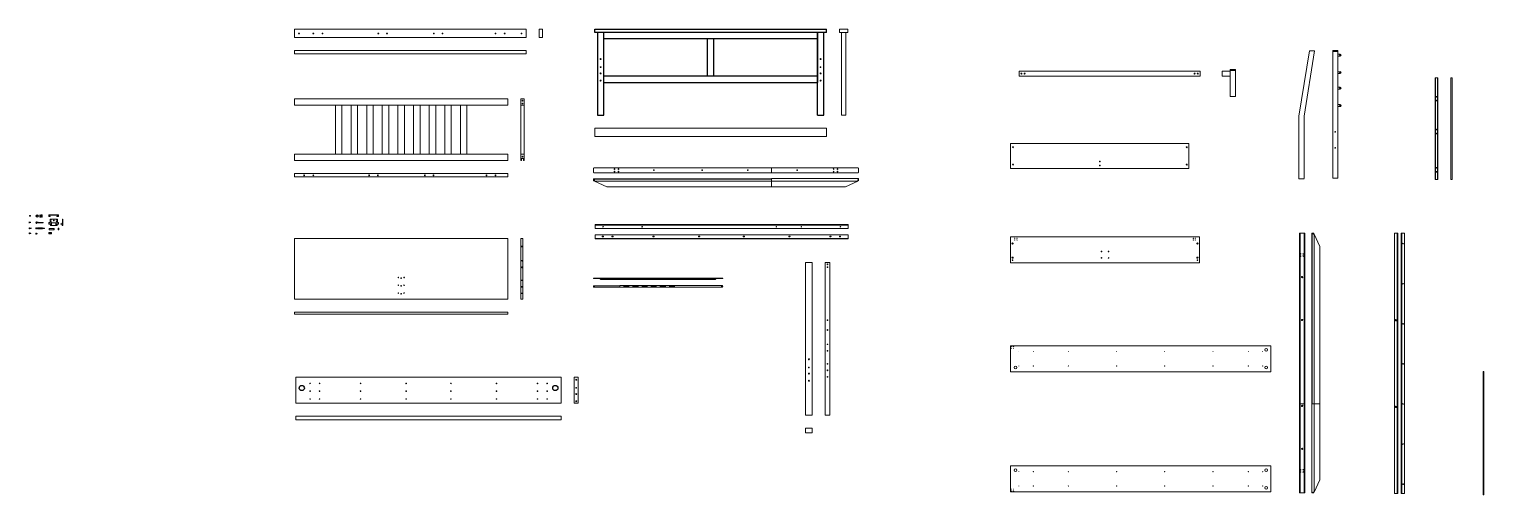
# Model space of a CAD drawing. Header units: millimetres. Extents: x -1075 to 24338, y -11868 to 2620.
# Drawn here: x 13161 to 24338, y -3993 to -414 of the extents above; entities that cross this region are included whole.
import ezdxf

# ---------------------------------------------------------------- set-up
doc = ezdxf.new("R2010")
doc.units = ezdxf.units.MM
doc.linetypes.add('DASHDOT', pattern=[1, 0.5, -0.25, 0, -0.25])
doc.linetypes.add('DASHED', pattern=[0.75, 0.5, -0.25])
for name, color, linetype, lineweight in [('A-DETL-MCUT', 7, 'Continuous', 25), ('A-ELEV-MBE', 253, 'Continuous', 18), ('A-SECT-MCUT', 7, 'Continuous', 25), ('quote', 1, 'Continuous', 15), ('Simbologia', 8, 'DASHDOT', 18)]:
    doc.layers.add(name, color=color, linetype=linetype, lineweight=lineweight)

# ---------------------------------------------------------------- blocks, each defined once
blk = doc.blocks.new('*U32')
at = {"layer": 'Simbologia', "linetype": 'Continuous'}
blk.add_circle((0, 0), 2.5, dxfattribs=at)
blk = doc.blocks.new('*U33')
at = {"layer": 'Simbologia', "color": 0, "linetype": 'ByBlock', "lineweight": -2, "transparency": 16777216}
for p in [(0, 1848), (0, 1540), (0, 1232), (0, 924), (0, 616), (0, 308), (0, 0)]:
    blk.add_blockref('*U32', p, dxfattribs=at)
blk = doc.blocks.new('*U34')
at = {"layer": 'Simbologia', "linetype": 'Continuous'}
for p, q in [((-1, 12), (-1, -15)), ((1, 12), (1, -15))]:
    blk.add_line(p, q, dxfattribs=at)
for centre, start, end in [((0, 12), 360, 180), ((0, -15), 180, 0)]:
    blk.add_arc(centre, 1.44, start, end, dxfattribs=at)
blk = doc.blocks.new('*U35')
at = {"layer": 'Simbologia', "color": 0, "linetype": 'ByBlock', "lineweight": -2, "transparency": 16777216}
for p in [(0, 400), (0, 320), (0, 240), (0, 160), (0, 80), (0, 0)]:
    blk.add_blockref('*U34', p, dxfattribs=at)

msp = doc.modelspace()

# ---------------------------------------------------------------- linework, layer by layer
at = {"layer": 'A-DETL-MCUT'}
for centre in [(15256, -3172), (17204, -3172)]:
    msp.add_circle(centre, 20, dxfattribs=at)
at = {"layer": 'A-ELEV-MBE'}
for p, q in [((15200, -414, 413), (15200, -478, 413)), ((16980, -414, 413), (16980, -478, 413)), ((17080, -414, 413), (17105, -414, 413)), ((17080, -414, 413), (17080, -478, 413)), ((17105, -414, 413), (17105, -478, 413)), ((19387, -439, 413), (19387, -414, 413)), ((19387, -439, 413), (19451, -439, 413)), ((19402, -439, 413), (19437, -439, 413)), ((19451, -439, 413), (19451, -414, 413)), ((15200, -478, 413), (16980, -478, 413)), ((17080, -478, 413), (17105, -478, 413)), ((15200, -603, 413), (15200, -578, 413)), ((15200, -603, 413), (16980, -603, 413)), ((16980, -578, 413), (16980, -603, 413)), ((23984, -787), (23964, -787)), ((15200, -949, 413), (16840, -949, 413)), ((15200, -999, 413), (15200, -949, 413)), ((15200, -999, 413), (16840, -999, 413)), ((15515, -999, 413), (15515, -1374, 413)), ((15565, -999, 413), (15565, -1374, 413)), ((15635, -999, 413), (15635, -1374, 413)), ((15685, -999, 413), (15685, -1374, 413)), ((15755, -999, 413), (15755, -1374, 413)), ((15805, -999, 413), (15805, -1374, 413)), ((15875, -999, 413), (15875, -1374, 413)), ((15925, -999, 413), (15925, -1374, 413)), ((15995, -999, 413), (15995, -1374, 413)), ((16045, -999, 413), (16045, -1374, 413)), ((16115, -999, 413), (16115, -1374, 413)), ((16165, -999, 413), (16165, -1374, 413)), ((16235, -999, 413), (16235, -1374, 413)), ((16285, -999, 413), (16285, -1374, 413)), ((16355, -999, 413), (16355, -1374, 413)), ((16405, -999, 413), (16405, -1374, 413)), ((16475, -999, 413), (16475, -1374, 413)), ((16525, -999, 413), (16525, -1374, 413)), ((16840, -999, 413), (16840, -949, 413)), ((16940, -1424, 413), (16940, -949, 413)), ((16940, -949, 413), (16965, -949, 413)), ((16940, -999, 413), (16965, -999, 413)), ((16965, -949, 413), (16965, -1424, 413)), ((19402, -1074, 413), (19437, -1074, 413)), ((17507, -1174, 413), (17507, -1238, 413)), ((19287, -1174, 413), (19287, -1238, 413)), ((17507, -1238, 413), (19287, -1238, 413)), ((22072, -1485), (22072, -1292)), ((15200, -1374, 413), (16840, -1374, 413)), ((15200, -1374, 413), (15200, -1424, 413)), ((15200, -1424, 413), (16840, -1424, 413)), ((16840, -1374, 413), (16840, -1424, 413)), ((16940, -1374, 413), (16965, -1374, 413)), ((16945, -1424, 413), (16940, -1424, 413)), ((16945, -1424, 413), (16945, -1409, 413)), ((16945, -1409, 413), (16960, -1409, 413)), ((16960, -1409, 413), (16960, -1424, 413)), ((16965, -1424, 413), (16960, -1424, 413)), ((16965, -1374, 413), (16965, -1374, 413)), ((15200, -1524, 413), (16840, -1524, 413)), ((15200, -1524, 413), (15200, -1549, 413)), ((15200, -1549, 413), (16840, -1549, 413)), ((16840, -1524, 413), (16840, -1549, 413)), ((17498, -1483), (17498, -1515)), ((17500, -1483), (17498, -1483)), ((17500, -1515), (17498, -1515)), ((17498, -1565), (17498, -1580)), ((17498, -1565), (18866, -1565)), ((17500, -1483), (17500, -1480)), ((18866, -1480), (17500, -1480)), ((17500, -1515), (17500, -1518)), ((18866, -1518), (17500, -1518)), ((19531, -1479), (18866, -1479)), ((18866, -1479), (18866, -1519)), ((19531, -1519), (18866, -1519)), ((18866, -1563), (18866, -1625)), ((18866, -1563), (19534, -1563)), ((19531, -1483), (19531, -1479)), ((19534, -1483), (19531, -1483)), ((19531, -1515), (19531, -1519)), ((19534, -1515), (19531, -1515)), ((19531, -1572), (19531, -1565)), ((19531, -1565), (19533, -1565)), ((19533, -1580), (19533, -1563)), ((19534, -1483), (19534, -1515)), ((19534, -1563), (19534, -1580)), ((17498, -1580), (17499, -1580)), ((17499, -1580), (17499, -1566)), ((17499, -1566), (18866, -1566)), ((17500, -1573), (17500, -1566)), ((17500, -1573), (17504, -1573)), ((17504, -1573), (17504, -1581)), ((17504, -1581), (17599, -1625)), ((17504, -1581), (19528, -1581)), ((17599, -1625), (19433, -1625)), ((19528, -1581), (19433, -1625)), ((19531, -1572), (19528, -1572)), ((19528, -1572), (19528, -1581)), ((19534, -1580), (19533, -1580)), ((23984, -1569), (23964, -1569)), ((13161, -1895), (13162, -1895)), ((13161, -1899), (13162, -1900)), ((13162, -1900), (13161, -1900)), ((13162, -1895), (13163, -1898)), ((13164, -1847), (13166, -1846)), ((13164, -1852), (13164, -1847)), ((13164, -1852), (13166, -1852)), ((13166, -1897), (13165, -1902)), ((13166, -1852), (13166, -1846)), ((13166, -1847), (13168, -1846)), ((13166, -1852), (13166, -1847)), ((13166, -1852), (13168, -1852)), ((13168, -1897), (13166, -1902)), ((13168, -1852), (13168, -1846)), ((13168, -1847), (13170, -1846)), ((13168, -1852), (13168, -1847)), ((13168, -1852), (13170, -1852)), ((13169, -1897), (13168, -1902)), ((13169, -1897), (13168, -1902)), ((13171, -1897), (13169, -1902)), ((13171, -1897), (13169, -1902)), ((13170, -1852), (13170, -1846)), ((13170, -1847), (13172, -1846)), ((13170, -1852), (13170, -1847)), ((13170, -1852), (13172, -1852)), ((13172, -1897), (13171, -1902)), ((13172, -1897), (13171, -1902)), ((13172, -1852), (13172, -1846)), ((13173, -1901), (13173, -1898)), ((13218, -1898), (13229, -1898)), ((13231, -1899), (13229, -1898)), ((13229, -1898), (13229, -1902)), ((13231, -1898), (13231, -1902)), ((13231, -1899), (13257, -1899)), ((13233, -1898), (13233, -1902)), ((13235, -1898), (13235, -1902)), ((13237, -1898), (13237, -1902)), ((13239, -1898), (13240, -1902)), ((13242, -1898), (13242, -1902)), ((13242, -1898), (13242, -1902)), ((13243, -1840), (13244, -1840)), ((13243, -1860), (13243, -1840)), ((13243, -1860), (13253, -1860)), ((13244, -1847), (13244, -1840)), ((13244, -1843), (13252, -1843)), ((13252, -1847), (13244, -1847)), ((13244, -1860), (13244, -1848)), ((13252, -1848), (13244, -1848)), ((13244, -1857), (13252, -1857)), ((13244, -1898), (13244, -1902)), ((13246, -1856), (13246, -1849)), ((13246, -1849), (13250, -1849)), ((13246, -1856), (13250, -1856)), ((13246, -1898), (13246, -1902)), ((13248, -1898), (13248, -1902)), ((13250, -1856), (13250, -1849)), ((13250, -1898), (13250, -1902)), ((13252, -1847), (13252, -1840)), ((13252, -1840), (13262, -1840)), ((13252, -1860), (13252, -1848)), ((13252, -1898), (13253, -1902)), ((13253, -1860), (13253, -1846)), ((13253, -1857), (13260, -1857)), ((13254, -1898), (13255, -1902)), ((13254, -1899), (13265, -1899)), ((13257, -1898), (13257, -1902)), ((13259, -1898), (13259, -1902)), ((13260, -1860), (13260, -1846)), ((13260, -1860), (13262, -1860)), ((13261, -1898), (13261, -1902)), ((13262, -1860), (13262, -1840)), ((13263, -1898), (13263, -1902)), ((13265, -1898), (13265, -1902)), ((13265, -1898), (13265, -1902)), ((13265, -1899), (13270, -1899)), ((13267, -1898), (13268, -1902)), ((13270, -1902), (13270, -1899)), ((13313, -1840), (13386, -1840)), ((13313, -1840), (13313, -1841)), ((13313, -1841), (13386, -1841)), ((13313, -1841), (13313, -1854)), ((13313, -1854), (13323, -1854)), ((13322, -1874), (13322, -1900)), ((13323, -1854), (13323, -1841)), ((13332, -1844), (13330, -1841)), ((13333, -1843), (13332, -1841)), ((13366, -1844), (13332, -1844)), ((13366, -1843), (13333, -1843)), ((13366, -1844), (13368, -1841)), ((13366, -1843), (13367, -1841)), ((13375, -1841), (13375, -1854)), ((13375, -1854), (13386, -1854)), ((13380, -1874), (13380, -1900)), ((13386, -1840), (13386, -1841)), ((13386, -1854), (13386, -1841)), ((13419, -1922), (13419, -1874)), ((13420, -1874), (13419, -1874)), ((13420, -1922), (13420, -1874)), ((13161, -1904), (13162, -1904)), ((13162, -1904), (13163, -1901)), ((13163, -1940), (13164, -1940)), ((13163, -1944), (13164, -1945)), ((13164, -1945), (13163, -1945)), ((13163, -1949), (13164, -1949)), ((13164, -1940), (13165, -1943)), ((13164, -1949), (13165, -1946)), ((13165, -1982), (13173, -1982)), ((13165, -1985), (13173, -1985)), ((13168, -1942), (13167, -1947)), ((13168, -1985), (13167, -1982)), ((13169, -1985), (13168, -1982)), ((13170, -1942), (13169, -1947)), ((13170, -1985), (13169, -1982)), ((13172, -1942), (13170, -1947)), ((13171, -1985), (13170, -1982)), ((13172, -1985), (13171, -1982)), ((13173, -1942), (13172, -1947)), ((13173, -1985), (13172, -1982)), ((13175, -1942), (13173, -1947)), ((13175, -1982), (13173, -1982)), ((13175, -1985), (13173, -1985)), ((13176, -1942), (13175, -1947)), ((13175, -1983), (13175, -1982)), ((13175, -1983), (13175, -1985)), ((13178, -1946), (13178, -1943)), ((13214, -1941), (13214, -1948)), ((13214, -1941), (13217, -1941)), ((13214, -1948), (13217, -1948)), ((13217, -1948), (13217, -1941)), ((13217, -1943), (13229, -1943)), ((13217, -1946), (13229, -1946)), ((13217, -1984), (13222, -1984)), ((13217, -1987), (13222, -1987)), ((13218, -1902), (13229, -1902)), ((13219, -1987), (13218, -1984)), ((13220, -1987), (13219, -1984)), ((13219, -1987), (13219, -1984)), ((13221, -1987), (13220, -1984)), ((13222, -1987), (13221, -1984)), ((13222, -1987), (13222, -1984)), ((13223, -1984), (13222, -1984)), ((13223, -1986), (13222, -1987)), ((13223, -1985), (13223, -1984)), ((13223, -1985), (13223, -1986)), ((13229, -1902), (13231, -1902)), ((13229, -1950), (13229, -1939)), ((13231, -1902), (13257, -1902)), ((13259, -1942), (13232, -1942)), ((13232, -1942), (13232, -1942)), ((13232, -1945), (13232, -1945)), ((13232, -1948), (13259, -1948)), ((13233, -1942), (13257, -1942)), ((13233, -1943), (13257, -1943)), ((13257, -1946), (13233, -1946)), ((13233, -1947), (13257, -1947)), ((13254, -1902), (13265, -1902)), ((13259, -1942), (13259, -1942)), ((13259, -1945), (13259, -1945)), ((13262, -1950), (13262, -1939)), ((13265, -1942), (13263, -1948)), ((13265, -1902), (13270, -1902)), ((13266, -1942), (13265, -1948)), ((13268, -1942), (13267, -1948)), ((13270, -1942), (13268, -1948)), ((13272, -1942), (13270, -1948)), ((13274, -1942), (13272, -1948)), ((13276, -1942), (13274, -1948)), ((13278, -1942), (13276, -1948)), ((13280, -1946), (13280, -1943)), ((13322, -1900), (13314, -1900)), ((13326, -1910), (13314, -1910)), ((13325, -1913), (13314, -1913)), ((13316, -1947), (13315, -1948)), ((13315, -1948), (13315, -1953)), ((13316, -1955), (13315, -1953)), ((13316, -1947), (13316, -1955)), ((13351, -1947), (13316, -1947)), ((13351, -1955), (13316, -1955)), ((13323, -1977), (13323, -1977)), ((13323, -1977), (13324, -1977)), ((13324, -1977), (13325, -1977)), ((13325, -1910), (13325, -1913)), ((13325, -1977), (13325, -1977)), ((13326, -1910), (13326, -1922)), ((13332, -1922), (13332, -1902)), ((13332, -1902), (13370, -1902)), ((13334, -1902), (13334, -1922)), ((13351, -1947), (13353, -1948)), ((13351, -1947), (13351, -1955)), ((13351, -1955), (13353, -1953)), ((13353, -1953), (13353, -1948)), ((13368, -1902), (13368, -1922)), ((13370, -1922), (13370, -1902)), ((13376, -1910), (13376, -1922)), ((13376, -1910), (13387, -1910)), ((13377, -1910), (13377, -1913)), ((13377, -1913), (13387, -1913)), ((13380, -1900), (13387, -1900)), ((13391, -1944), (13391, -1944)), ((13409, -1910), (13406, -1910)), ((13406, -1910), (13406, -1912)), ((13406, -1912), (13419, -1912)), ((13419, -1910), (13409, -1910)), ((13419, -1902), (13416, -1902)), ((13416, -1902), (13416, -1910)), ((13416, -1912), (13416, -1922)), ((13416, -1922), (13419, -1922)), ((13419, -1900), (13420, -1900)), ((13419, -1922), (13420, -1922)), ((17511, -1916, 413), (17511, -1920, 413)), ((17511, -1916, 413), (19454, -1916, 413)), ((17511, -1920, 413), (19454, -1920, 413)), ((17511, -1920, 413), (17511, -1945, 413)), ((17511, -1945, 413), (19454, -1945, 413)), ((17511, -1995, 413), (17511, -2026, 413)), ((17511, -1995, 413), (19454, -1995, 413)), ((19454, -1920, 413), (19454, -1916, 413)), ((19454, -1945, 413), (19454, -1920, 413)), ((19454, -1995, 413), (19454, -2026, 413)), ((23017, -1983), (23032, -1983)), ((23017, -1983), (23017, -3294)), ((23018, -1984), (23018, -3294)), ((23032, -1984), (23018, -1984)), ((23025, -1985), (23018, -1985)), ((23025, -1985), (23025, -1989)), ((23025, -1989), (23034, -1989)), ((23032, -1983), (23032, -1984)), ((23034, -1989), (23077, -2084)), ((23034, -1989), (23034, -3971)), ((15200, -2024, 413), (16840, -2024, 413)), ((15200, -2024, 413), (15200, -2489, 413)), ((16840, -2024, 413), (16840, -2489, 413)), ((17511, -2022, 413), (19454, -2022, 413)), ((17511, -2026, 413), (19454, -2026, 413)), ((23077, -2084), (23077, -3876)), ((19127, -2206, 413), (19127, -3381, 413)), ((19177, -2206, 413), (19127, -2206, 413)), ((19277, -2206, 413), (19312, -2206, 413)), ((17497, -2327, 413), (18490, -2327, 413)), ((17497, -2330, 413), (17497, -2327, 413)), ((17497, -2330, 413), (18490, -2330, 413)), ((17547, -2330, 413), (17554, -2337, 413)), ((17554, -2337, 413), (18433, -2337, 413)), ((18440, -2330, 413), (18433, -2337, 413)), ((18490, -2330, 413), (18490, -2327, 413)), ((17500, -2387, 413), (17700, -2387, 413)), ((17500, -2396, 413), (17700, -2396, 413)), ((17700, -2385, 413), (18485, -2385, 413)), ((17700, -2385, 413), (17700, -2397, 413)), ((17700, -2397, 413), (18485, -2397, 413)), ((15200, -2489, 413), (16840, -2489, 413)), ((15200, -2589, 413), (15200, -2604, 413)), ((15200, -2589, 413), (16840, -2589, 413)), ((15200, -2604, 413), (16840, -2604, 413)), ((16840, -2589, 413), (16840, -2604, 413)), ((20702, -2891), (20702, -2847)), ((20702, -2847), (22702, -2847)), ((15210, -3088), (15210, -3288)), ((17380, -3088), (17350, -3088)), ((17350, -3088), (17350, -3288)), ((17380, -3288), (17380, -3088)), ((17350, -3288), (17380, -3288)), ((23015, -3294), (23015, -3977)), ((23015, -3294), (23077, -3294)), ((17250, -3388), (15210, -3388)), ((15210, -3388), (15210, -3417)), ((17250, -3417), (15210, -3417)), ((17250, -3388), (17250, -3417)), ((19277, -3381, 413), (19312, -3381, 413)), ((19127, -3481, 413), (19177, -3481, 413)), ((19127, -3516, 413), (19127, -3481, 413)), ((19177, -3516, 413), (19127, -3516, 413)), ((19177, -3481, 413), (19177, -3516, 413)), ((23034, -3971), (23077, -3876)), ((23032, -3976), (23015, -3976)), ((23015, -3977), (23032, -3977)), ((23024, -3975), (23017, -3975)), ((23017, -3975), (23017, -3976)), ((23024, -3975), (23024, -3971)), ((23024, -3971), (23034, -3971)), ((23032, -3977), (23032, -3976))]:
    msp.add_line(p, q, dxfattribs=at)
at = {"layer": 'A-ELEV-MBE', "linetype": 'DASHED'}
for p, q in [((13214, -1899), (13216, -1899)), ((13214, -1899), (13216, -1899)), ((13216, -1902), (13216, -1899)), ((13162, -1982), (13164, -1982)), ((13162, -1985), (13164, -1985)), ((13163, -1981), (13164, -1981)), ((13163, -1986), (13164, -1986)), ((13164, -1981), (13164, -1986)), ((13214, -1901), (13216, -1901)), ((13214, -1902), (13216, -1902))]:
    msp.add_line(p, q, dxfattribs=at)
at = {"layer": 'A-ELEV-MBE', "linetype": 'Continuous'}
for p, q in [((13214, -1901), (13214, -1900)), ((13218, -1894), (13216, -1894)), ((13222, -1849), (13218, -1849)), ((13222, -1851), (13218, -1851)), ((13218, -1907), (13218, -1894)), ((13222, -1849), (13222, -1845)), ((13222, -1851), (13222, -1855)), ((13223, -1849), (13223, -1845)), ((13223, -1849), (13227, -1849)), ((13223, -1851), (13223, -1855)), ((13223, -1851), (13227, -1851)), ((13162, -1983), (13162, -1984)), ((13165, -1979), (13164, -1979)), ((13165, -1988), (13164, -1988)), ((13165, -1979), (13165, -1988)), ((13218, -1907), (13216, -1907)), ((13384, -1944), (13384, -1956)), ((13384, -1944), (13391, -1944)), ((13384, -1945), (13384, -1944)), ((13384, -1947), (13391, -1947)), ((13384, -1953), (13391, -1953)), ((13384, -1955), (13384, -1956)), ((13384, -1956), (13391, -1956)), ((13391, -1944), (13391, -1956)), ((13391, -1944), (13391, -1956)), ((13391, -1945), (13391, -1944)), ((13391, -1955), (13391, -1956))]:
    msp.add_line(p, q, dxfattribs=at)
at = {"layer": 'A-ELEV-MBE', "elevation": 413}
for points in [[(16980, -414), (15200, -414)], [(19387, -414), (19451, -414)], [(19402, -1074), (19402, -439)], [(19437, -439), (19437, -1074)], [(16980, -578), (15200, -578)], [(19287, -1174), (17507, -1174)], [(19127, -3381), (19177, -3381), (19177, -2206)], [(19277, -3381), (19277, -2206)], [(19312, -2206), (19312, -3381)]]:
    msp.add_lwpolyline(points, dxfattribs=at)
at = {"layer": 'A-ELEV-MBE'}
for points in [[(13161, -1895), (13161, -1899)], [(13173, -1898), (13163, -1898)], [(13170, -1898), (13170, -1898)], [(13380, -1874), (13322, -1874)], [(13161, -1900), (13161, -1904)], [(13163, -1901), (13173, -1901)], [(13163, -1940), (13163, -1944)], [(13163, -1945), (13163, -1949)], [(13178, -1943), (13165, -1943)], [(13165, -1946), (13178, -1946)], [(13280, -1943), (13262, -1943)], [(13262, -1946), (13280, -1946)], [(13314, -1900), (13314, -1913)], [(13326, -1922), (13376, -1922)], [(13387, -1913), (13387, -1900)]]:
    msp.add_lwpolyline(points, dxfattribs=at)
for points in [[(13214, -1989), (13214, -1982), (13217, -1982), (13217, -1989)], [(13314, -1977), (13333, -1977), (13333, -1988), (13314, -1988)], [(20702, -3047), (22702, -3047), (22702, -2847), (20702, -2847)], [(15210, -3088), (17250, -3088), (17250, -3288), (15210, -3288)]]:
    msp.add_lwpolyline(points, close=True, dxfattribs=at)
at = {"layer": 'A-ELEV-MBE', "elevation": 413}
for points in [[(17566, -2004), (17572, -2004, -0.414214), (17574, -2006), (17574, -2007, -0.414214), (17572, -2009), (17566, -2009, -0.414214), (17564, -2007), (17564, -2006, -0.414214)], [(17640, -2004), (17646, -2004, -0.414214), (17648, -2006), (17648, -2007, -0.414214), (17646, -2009), (17640, -2009, -0.414214), (17638, -2007), (17638, -2006, -0.414214)], [(17955, -2004), (17961, -2004, -0.414214), (17963, -2006), (17963, -2007, -0.414214), (17961, -2009), (17955, -2009, -0.414214), (17953, -2007), (17953, -2006, -0.414214)], [(18305, -2004), (18311, -2004, -0.414214), (18313, -2006), (18313, -2007, -0.414214), (18311, -2009), (18305, -2009, -0.414214), (18303, -2007), (18303, -2006, -0.414214)], [(18649, -2004), (18655, -2004, -0.414214), (18657, -2006), (18657, -2007, -0.414214), (18655, -2009), (18649, -2009, -0.414214), (18647, -2007), (18647, -2006, -0.414214)], [(18999, -2004), (19005, -2004, -0.414214), (19007, -2006), (19007, -2007, -0.414214), (19005, -2009), (18999, -2009, -0.414214), (18997, -2007), (18997, -2006, -0.414214)], [(19314, -2004), (19320, -2004, -0.414214), (19322, -2006), (19322, -2007, -0.414214), (19320, -2009), (19314, -2009, -0.414214), (19312, -2007), (19312, -2006, -0.414214)], [(19388, -2004), (19394, -2004, -0.414214), (19396, -2006), (19396, -2007, -0.414214), (19394, -2009), (19388, -2009, -0.414214), (19386, -2007), (19386, -2006, -0.414214)], [(17732, -2389), (17768, -2389, -0.414214), (17770, -2391), (17770, -2392, -0.414214), (17768, -2394), (17732, -2394, -0.414214), (17730, -2392), (17730, -2391, -0.414214)], [(17802, -2389), (17838, -2389, -0.414214), (17840, -2391), (17840, -2392, -0.414214), (17838, -2394), (17802, -2394, -0.414214), (17800, -2392), (17800, -2391, -0.414214)], [(17872, -2389), (17908, -2389, -0.414214), (17910, -2391), (17910, -2392, -0.414214), (17908, -2394), (17872, -2394, -0.414214), (17870, -2392), (17870, -2391, -0.414214)], [(17942, -2389), (17978, -2389, -0.414214), (17980, -2391), (17980, -2392, -0.414214), (17978, -2394), (17942, -2394, -0.414214), (17940, -2392), (17940, -2391, -0.414214)], [(18012, -2389), (18048, -2389, -0.414214), (18050, -2391), (18050, -2392, -0.414214), (18048, -2394), (18012, -2394, -0.414214), (18010, -2392), (18010, -2391, -0.414214)], [(18082, -2389), (18118, -2389, -0.414214), (18120, -2391), (18120, -2392, -0.414214), (18118, -2394), (18082, -2394, -0.414214), (18080, -2392), (18080, -2391, -0.414214)]]:
    msp.add_lwpolyline(points, format="xyb", close=True, dxfattribs=at)
msp.add_lwpolyline([(16940, -2024), (16955, -2024), (16955, -2489), (16940, -2489)], close=True, dxfattribs=at)
at = {"layer": 'A-ELEV-MBE'}
for centre, radius in [((15235, -447, 413), 3), ((15345, -447, 413), 3), ((15415, -447, 413), 3), ((15415, -447, 413), 3), ((15844, -447, 413), 3), ((15844, -447, 413), 3), ((15911, -447, 413), 3), ((16271, -447, 413), 3), ((16338, -447, 413), 3), ((16338, -447, 413), 3), ((16745, -447, 413), 3), ((16745, -447, 413), 3), ((16815, -447, 413), 3), ((16945, -447, 413), 3), ((16945, -447, 413), 3), ((17552, -644, 413), 4), ((19242, -644, 413), 4), ((17552, -754, 413), 4), ((17552, -706, 413), 3), ((17552, -706, 413), 3), ((19242, -754, 413), 4), ((19242, -706, 413), 3), ((20785, -756), 3.78), ((20809, -756), 3.78), ((22115, -756), 3.78), ((22139, -756), 3.78), ((17552, -809, 413), 4), ((19242, -809, 413), 4), ((16952, -964, 413), 3), ((16952, -964, 413), 3), ((16952, -986, 413), 2), ((16952, -1394, 413), 3), ((16952, -1394, 413), 3), ((15275, -1537, 413), 3), ((15345, -1537, 413), 3), ((15345, -1537, 413), 3), ((15774, -1537, 413), 3), ((15774, -1537, 413), 3), ((15841, -1537, 413), 3), ((16201, -1537, 413), 3), ((16268, -1537, 413), 3), ((16268, -1537, 413), 3), ((16675, -1537, 413), 3), ((16675, -1537, 413), 3), ((16745, -1537, 413), 3), ((17659, -1489, -413), 2.5), ((17659, -1509, -413), 2.5), ((17689, -1489, -413), 2.5), ((17689, -1509, -413), 2.5), ((17962, -1498, -413), 2.5), ((18332, -1498, -413), 2.5), ((18682, -1498, -413), 2.5), ((19062, -1498, -413), 2.5), ((19342, -1489, -413), 2.5), ((19342, -1509, -413), 2.5), ((19372, -1489, -413), 2.5), ((19372, -1509, -413), 2.5), ((13223, -1850), 9.8), ((13318, -1848), 2.5), ((13329, -1880), 2.5), ((13329, -1894), 2.5), ((13351, -1884), 2.5), ((13373, -1880), 2.5), ((13373, -1894), 2.5), ((13380, -1848), 2.5), ((13324, -1983), 4.18), ((13324, -1983), 3.18), ((17571, -1932), 2.5), ((17871, -1932), 2.5), ((18902, -1932), 2.5), ((19094, -1932), 2.5), ((19394, -1932), 2.5), ((16947, -2084, 413), 3), ((16947, -2194, 413), 2), ((19295, -2221, 413), 3), ((19295, -2221, 413), 3), ((15998, -2322), 2.5), ((16020, -2327), 2.5), ((16042, -2322), 2.5), ((16947, -2244, 413), 3), ((16947, -2344, 413), 2), ((19295, -2243, 413), 2), ((15998, -2382), 2.5), ((15998, -2442), 2.5), ((16020, -2387), 2.5), ((16020, -2447), 2.5), ((16042, -2382), 2.5), ((16042, -2442), 2.5), ((16947, -2394, 413), 3), ((16947, -2394, 413), 3), ((16947, -2444, 413), 2), ((17502, -2391, 826), 2.5), ((18483, -2391, 413), 2.5), ((19295, -2651, 413), 3), ((19295, -2726, 413), 3), ((19295, -2886, 413), 3), ((19295, -2836, 413), 2), ((19152, -2951, 413), 4), ((19152, -3014, 413), 3), ((19152, -3014, 413), 3), ((19295, -2986, 413), 2), ((17365, -3108), 4), ((19152, -3061, 413), 4), ((19152, -3116, 413), 4), ((19295, -3036, 413), 3), ((19295, -3036, 413), 3), ((19295, -3086, 413), 2), ((15320, -3136, -413), 2.5), ((15320, -3196, -413), 2.5), ((15393, -3136, -413), 2.5), ((15393, -3196, -413), 2.5), ((15708, -3136, -413), 2.5), ((15708, -3196, -413), 2.5), ((16058, -3136, -413), 2.5), ((16058, -3196, -413), 2.5), ((16402, -3136, -413), 2.5), ((16402, -3196, -413), 2.5), ((16752, -3136, -413), 2.5), ((16752, -3196, -413), 2.5), ((17067, -3136, -413), 2.5), ((17067, -3196, -413), 2.5), ((17141, -3136, -413), 2.5), ((17141, -3196, -413), 2.5), ((17365, -3218), 4), ((17365, -3170), 3), ((15320, -3256, -413), 2.5), ((15393, -3256, -413), 2.5), ((15708, -3256, -413), 2.5), ((16058, -3256, -413), 2.5), ((16402, -3256, -413), 2.5), ((16752, -3256, -413), 2.5), ((17067, -3256, -413), 2.5), ((17141, -3256, -413), 2.5), ((17365, -3273), 4), ((17365, -3273), 4)]:
    msp.add_circle(centre, radius, dxfattribs=at)
at = {"layer": 'A-ELEV-MBE', "linetype": 'Continuous'}
for centre, radius, start, end in [((13225, -1900), 11, 145.237, 177.7461), ((13223, -1850), 4.93, 169.7597, 190.2403), ((13223, -1850), 4.93, 79.7597, 100.2403), ((13223, -1850), 4.93, 259.7597, 280.2403), ((13223, -1850), 4.93, 349.7597, 10.2403), ((13170, -1983), 8.05, 146.6015, 177.0972), ((13170, -1983), 8.05, 182.9028, 213.3985), ((13226, -1900), 11.9, 182.9028, 213.3985)]:
    msp.add_arc(centre, radius, start, end, dxfattribs=at)
at = {"layer": 'A-ELEV-MBE'}
for centre, radius, start, end in [((13256, -1846), 3.5, 0, 180), ((13232, -1938), 3.89, 204.283, 261.9772), ((13232, -1951), 3.89, 98.0228, 155.717), ((13233, -1941), 1.5, 210, 270), ((13233, -1945), 1.5, 90, 180), ((13233, -1945), 1.5, 180, 270), ((13233, -1948), 1.5, 90, 150), ((13257, -1941), 1.5, 270, 330), ((13257, -1945), 1.5, 0, 90), ((13257, -1945), 1.5, 270, 0), ((13257, -1948), 1.5, 30, 90), ((13258, -1938), 3.89, 278.0228, 335.717), ((13258, -1951), 3.89, 24.283, 81.9772), ((17501, -2391, 413), 4.64, 103.9423, 256.0587), ((18484, -2391, 413), 6.03, 275.226, 84.7751)]:
    msp.add_arc(centre, radius, start, end, dxfattribs=at)
at = {"layer": 'A-SECT-MCUT'}
for p, q in [((17507, -414, 413), (19287, -414, 413)), ((17507, -439, 413), (17507, -414, 413)), ((17577, -1074, 413), (17577, -439, 413)), ((17577, -489, 413), (17577, -439, 413)), ((19217, -1074, 413), (19217, -439, 413)), ((19217, -439, 413), (19217, -824, 413)), ((19287, -439, 413), (19287, -414, 413)), ((18372, -774, 413), (18372, -489, 413)), ((18422, -774, 413), (18422, -489, 413)), ((17577, -774, 413), (19217, -774, 413)), ((17577, -824, 413), (19217, -824, 413))]:
    msp.add_line(p, q, dxfattribs=at)
at = {"layer": 'A-SECT-MCUT', "elevation": 413}
for points in [[(19287, -439), (17507, -439)], [(17527, -439), (17527, -1074), (17577, -1074)], [(19217, -1074), (19267, -1074), (19267, -439)], [(19217, -489), (17577, -489)]]:
    msp.add_lwpolyline(points, dxfattribs=at)
at = {"layer": 'quote', "color": 0}
for p, q in [((22997, -582), (22917, -1082)), ((22957, -1082), (23037, -582)), ((23037, -582), (22997, -582)), ((23176, -1559), (23176, -581)), ((23216, -1559), (23216, -581)), ((23233, -607), (23216, -607)), ((23233, -622), (23216, -622)), ((20767, -736), (22157, -736)), ((20767, -776), (22157, -776)), ((22389, -931), (22389, -731)), ((22429, -931), (22429, -731)), ((23233, -741), (23216, -741)), ((23233, -756), (23216, -756)), ((23216, -838), (23216, -1032)), ((23233, -861), (23216, -861)), ((23233, -876), (23216, -876)), ((23964, -1569), (23964, -787)), ((23967, -787), (23967, -1569)), ((23981, -1569), (23981, -787)), ((23984, -787), (23984, -1569)), ((23233, -994), (23216, -994)), ((22917, -1564), (22917, -1082)), ((22957, -1082), (22957, -1562)), ((23233, -1009), (23216, -1009)), ((22072, -1292), (20702, -1292)), ((20702, -1292), (20702, -1485)), ((22072, -1485), (20702, -1485)), ((23176, -1559), (23216, -1559)), ((22921, -1981), (22921, -3977)), ((22926, -1981), (22926, -3977)), ((22956, -1981), (22956, -3977)), ((22961, -3977), (22961, -1981)), ((23652, -3983), (23652, -1983)), ((23672, -1983), (23672, -3983)), ((23677, -1983), (23677, -3983)), ((23702, -1983), (23702, -3983)), ((23707, -1983), (23707, -3983)), ((23727, -3983), (23727, -1983)), ((22941, -2649), (22947, -2649)), ((22921, -3294), (22961, -3294))]:
    msp.add_line(p, q, dxfattribs=at)
for centre, radius in [((23233, -615), 3.33), ((23233, -748), 3.33), ((23233, -868), 3.33), ((23233, -1002), 3.33), ((23974, -933), 2.58), ((23974, -963), 2.58), ((23196, -1203), 2.58), ((23974, -1186), 2.58), ((23974, -1217), 2.58), ((20720, -1322), 3.33), ((22055, -1322), 3.33), ((23196, -1326), 2.58), ((20720, -1455), 3.33), ((21387, -1431), 2.58), ((22055, -1455), 3.33), ((21387, -1462), 2.58), ((23974, -1479), 2.58), ((23974, -1510), 2.58), ((22930, -2141), 2.18), ((22930, -2158), 2.18), ((22950, -2142), 2.18), ((22950, -2158), 2.18), ((22941, -2319), 5), ((22941, -2649), 5), ((23662, -2651), 5), ((22941, -3309), 5), ((23662, -3317), 5), ((22941, -3639), 5), ((22930, -3800), 2.18), ((22950, -3800), 2.18), ((22930, -3817), 2.18), ((22950, -3816), 2.18)]:
    msp.add_circle(centre, radius, dxfattribs=at)
for centre in [(23233, -615), (23233, -748), (23233, -868), (23233, -1002)]:
    msp.add_arc(centre, 7.44, 270, 90, dxfattribs=at)
at = {"layer": 'Simbologia', "linetype": 'Continuous'}
for p, q in [((23216, -586), (23176, -586)), ((23178, -579), (23214, -579)), ((20767, -756), (20767, -736)), ((20767, -736), (20767, -776)), ((22157, -736), (22157, -776)), ((22389, -737), (22327, -737)), ((22327, -737), (22327, -775)), ((22389, -775), (22327, -775)), ((22429, -731), (22389, -731)), ((22389, -738), (22389, -733)), ((22389, -736), (22389, -776)), ((24085, -787), (24091, -787)), ((24085, -1569), (24085, -787)), ((24093, -789), (24093, -1567)), ((22917, -1564), (22957, -1564)), ((24091, -1569), (24085, -1569)), ((20702, -2111), (20702, -2011)), ((22961, -1981), (22921, -1981)), ((23677, -1983), (23652, -1983)), ((23702, -1983), (23727, -1983)), ((23727, -3910), (23727, -2065)), ((20702, -2848), (20702, -2850)), ((20702, -2864), (20702, -3047)), ((20730, -2847), (20714, -2847)), ((24332, -3046), (24338, -3046)), ((24332, -3046), (24332, -3062)), ((24338, -3062), (24332, -3062)), ((24332, -3062), (24332, -3068)), ((24332, -3068), (24338, -3068)), ((24332, -3068), (24332, -3971)), ((24338, -3046), (24338, -3062)), ((24338, -3068), (24338, -3062)), ((24338, -3062), (24338, -3068)), ((24338, -3068), (24338, -3971)), ((24332, -3227), (24338, -3227)), ((23727, -3910), (23727, -3602)), ((23727, -3910), (23727, -3610)), ((22961, -3977), (22921, -3977)), ((23677, -3983), (23652, -3983)), ((23702, -3983), (23727, -3983)), ((24332, -3971), (24338, -3971)), ((24332, -3976), (24332, -3971)), ((24338, -3976), (24332, -3976)), ((24332, -3993), (24332, -3976)), ((24332, -3993), (24338, -3993)), ((24338, -3971), (24338, -3976)), ((24338, -3976), (24338, -3971)), ((24338, -3993), (24338, -3976))]:
    msp.add_line(p, q, dxfattribs=at)
msp.add_lwpolyline([(22391, -725), (22427, -725, -0.414214), (22429, -727), (22429, -932), (22389, -932), (22389, -727, -0.414214)], format="xyb", close=True, dxfattribs=at)
for points in [[(20702, -2011), (22152, -2011), (22152, -2211), (20702, -2211)], [(20702, -3770), (22702, -3770), (22702, -3970), (20702, -3970)]]:
    msp.add_lwpolyline(points, close=True, dxfattribs=at)
for centre, radius in [((20717, -2061), 4.75), ((20734, -2021), 1.1), ((20734, -2034), 1.1), ((20750, -2021), 1.1), ((20750, -2034), 1.1), ((21400, -2123), 2.5), ((21455, -2123), 2.5), ((22105, -2021), 1.1), ((22105, -2034), 1.1), ((22120, -2021), 1.1), ((22120, -2034), 1.1), ((22137, -2061), 4.75), ((20717, -2170), 4.75), ((20717, -2189), 2.27), ((21400, -2172), 2.5), ((21455, -2172), 2.5), ((22137, -2170), 4.75), ((22137, -2189), 2.27), ((20710, -2855), 1.1), ((20710, -2868), 1.1), ((20725, -2855), 1.1), ((20725, -2868), 1.1), ((20765, -2891), 1.1), ((20876, -2891), 1.1), ((21146, -2891), 1.1), ((21516, -2891), 1.1), ((21886, -2891), 1.1), ((22256, -2891), 1.1), ((22528, -2891), 1.1), ((22639, -2891), 1.1), ((22665, -2879), 10.6), ((20739, -3014), 10.6), ((20765, -3002), 1.1), ((20876, -3002), 1.1), ((21146, -3002), 1.1), ((21516, -3002), 1.1), ((21886, -3002), 1.1), ((22256, -3002), 1.1), ((22528, -3002), 1.1), ((22639, -3002), 1.1), ((22665, -3014), 10.6), ((24335, -3050), 1.5), ((20739, -3802), 10.6), ((22665, -3802), 10.6), ((20765, -3815), 1.1), ((20876, -3815), 1.1), ((21146, -3815), 1.1), ((21516, -3815), 1.1), ((21886, -3815), 1.1), ((22256, -3815), 1.1), ((22528, -3815), 1.1), ((22639, -3815), 1.1), ((20710, -3949), 1.1), ((20710, -3962), 1.1), ((20725, -3949), 1.1), ((20725, -3962), 1.1), ((20765, -3925), 1.1), ((20876, -3925), 1.1), ((21146, -3925), 1.1), ((21516, -3925), 1.1), ((21886, -3925), 1.1), ((22256, -3925), 1.1), ((22528, -3925), 1.1), ((22639, -3925), 1.1), ((22665, -3938), 10.6), ((24335, -3988), 1.5)]:
    msp.add_circle(centre, radius, dxfattribs=at)
for centre, start, end in [((23178, -581), 90, 180), ((23214, -581), 0, 90), ((24091, -789), 0, 90), ((24091, -1567), 270, 0)]:
    msp.add_arc(centre, 2, start, end, dxfattribs=at)
msp.add_point((23727, -3910), dxfattribs=at)

# ---------------------------------------------------------------- block references
for name, p in [('*U33', (23717, -3910)), ('*U35', (24335, -3645))]:
    msp.add_blockref(name, p, dxfattribs=at)

doc.saveas('drawing.dxf')
